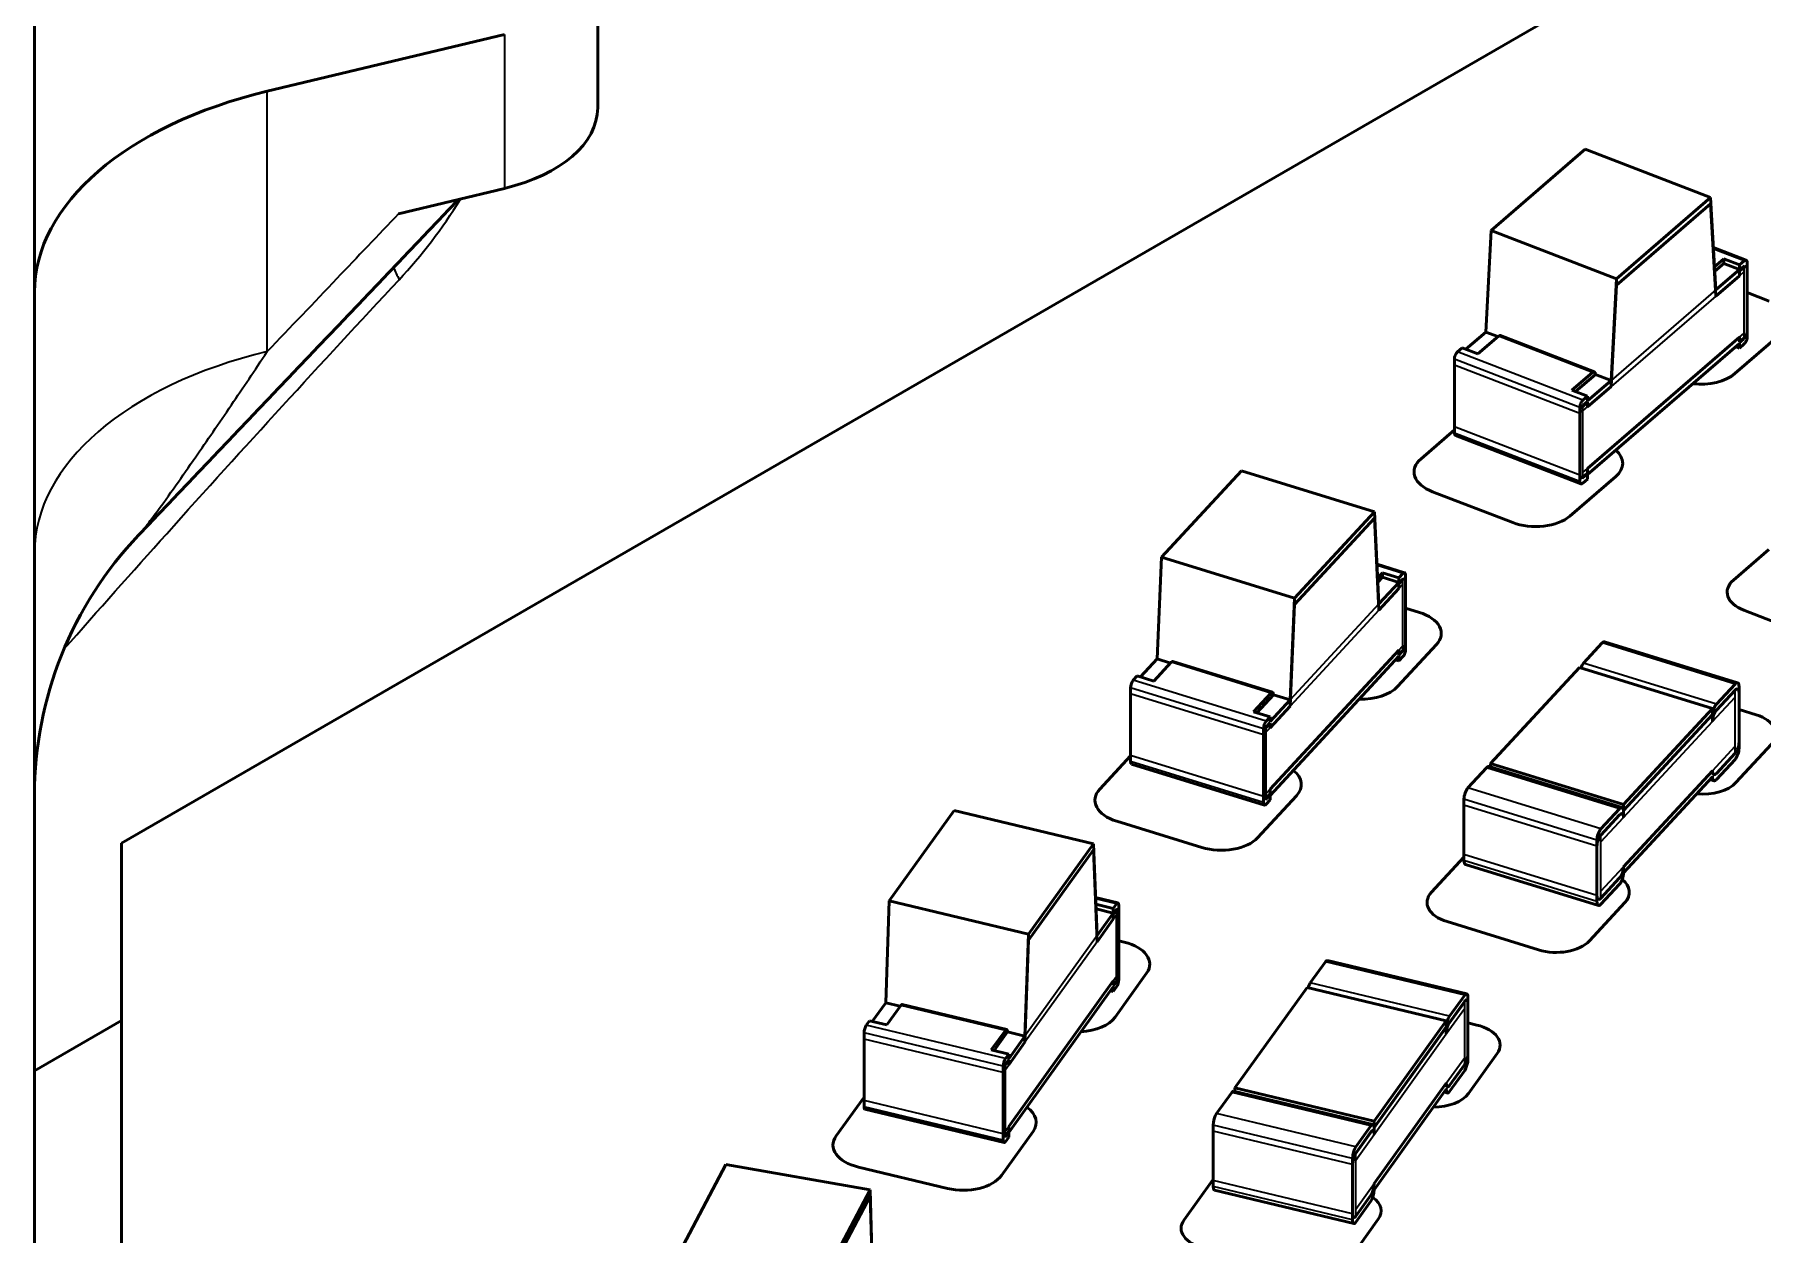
# Model space of a CAD drawing. Header units: inches. Extents: x -24.6 to 49, y -43 to 20.8.
# Drawn here: x 12.262 to 13.345, y 12.669 to 13.421 of the extents above; entities that cross this region are included whole.
import ezdxf

# ---------------------------------------------------------------- set-up
doc = ezdxf.new("R2010")
doc.units = ezdxf.units.IN
doc.header["$MEASUREMENT"] = 0
doc.layers.add('Visible (ANSI)', color=7, linetype='Continuous', lineweight=50)
doc.layers.add('Visible Narrow (ANSI)', color=7, linetype='Continuous', lineweight=35)

msp = doc.modelspace()

# ---------------------------------------------------------------- linework, layer by layer
at = {"layer": 'Visible (ANSI)'}
for p, q in [((12.31686517794052, 12.91391956707739), (14.8736972649597, 14.39010716435398)), ((12.26232207041987, 11.62152039492223), (12.26232207041987, 13.73544067187638)), ((12.61527419544606, 13.47111310635493), (12.61527419544606, 13.37467650230835)), ((12.40814488167221, 13.3851278917821), (12.55694507094512, 13.42071290823264)), ((13.17522981330248, 13.29782375299715), (13.23428649161559, 13.3488526054425)), ((13.23428649161559, 13.3488526054425), (13.31285054947095, 13.31854470400114)), ((12.55694507094512, 13.32427630418606), (12.49049631558159, 13.30838532942407)), ((13.25379387115784, 13.2675158515558), (13.31285054947095, 13.31854470400114)), ((13.25379387115783, 13.26365838739394), (13.31285054947095, 13.31468723983929)), ((13.31285054947095, 13.31854470400114), (13.3161314760439, 13.26062457969876)), ((13.31285054947095, 13.31468723983929), (13.3161314760439, 13.2567671155369)), ((13.17194888672953, 13.23423375620084), (13.17522981330248, 13.29782375299715)), ((13.17522981330248, 13.29782375299715), (13.25379387115784, 13.2675158515558)), ((13.3351237860838, 13.27923908151527), (13.3146291883838, 13.28714534634079)), ((13.32107513839026, 13.28006337861166), (13.31531241169155, 13.27508400390264)), ((13.33089564562218, 13.27627489093149), (13.32107513839026, 13.28006337861166)), ((13.32107513839026, 13.28006337861166), (13.32107513839026, 13.27717028049027)), ((13.33089564562218, 13.27627489093149), (13.33384847953783, 13.27882633355376)), ((13.25051294458488, 13.20392585475949), (13.25379387115784, 13.2675158515558)), ((13.31546864629026, 13.27232590274538), (13.32107513839026, 13.27717028049027)), ((13.3161314760439, 13.26062457969876), (13.33089564562218, 13.2733817928101)), ((13.3161314760439, 13.2567671155369), (13.33089564562217, 13.26952432864824)), ((13.32107513839026, 13.27717028049027), (13.33089564562218, 13.2733817928101)), ((13.33089564562218, 13.27627489093149), (13.33089564562218, 13.2733817928101)), ((13.33089564562217, 13.27241742676964), (13.33384847953783, 13.27496886939191)), ((13.33089564562217, 13.27241742676964), (13.33089564562217, 13.26952432864824)), ((13.3358170354816, 13.23520209140005), (13.3358170354816, 13.27763419718054)), ((13.3358170354816, 13.23134462723819), (13.3358170354816, 13.27377673301869)), ((13.25051294458488, 13.20006839059763), (13.25379387115783, 13.26365838739394)), ((13.3358170354816, 13.25896718809022), (13.34958781134531, 13.25365477757894)), ((13.1542318832356, 13.22181819858863), (13.15718471715125, 13.2243696412109)), ((13.15718471715125, 13.2243696412109), (13.16700522438317, 13.22058115353073)), ((13.15949949405753, 13.22347666250983), (13.17194888672953, 13.23423375620084)), ((13.16700522438317, 13.22058115353073), (13.17980083801768, 13.23163740489389)), ((13.17194888672953, 13.23423375620084), (13.17945461705517, 13.23133824722174)), ((13.23999918795516, 13.20931922677438), (13.18107614456365, 13.2320501528554)), ((13.2357487750066, 13.14873653586765), (13.33089564562218, 13.2309496870296)), ((13.2357487750066, 13.1448790717058), (13.33089564562217, 13.22709222286775)), ((13.3567161993486, 13.23296464170886), (13.32800805377633, 13.20815892910619)), ((13.33089564562217, 13.22419912474635), (13.3285808687159, 13.22509210344741)), ((13.33089564562218, 13.2309496870296), (13.33089564562218, 13.2280565889082)), ((13.33089564562218, 13.2280565889082), (13.33384847953783, 13.23060803153047)), ((13.33089564562217, 13.22709222286775), (13.33089564562217, 13.22419912474635)), ((13.33089564562217, 13.22419912474635), (13.33384847953783, 13.22675056736862)), ((13.15226332729183, 13.17479203293856), (13.15226332729183, 13.21722413871906)), ((13.15226332729182, 13.17093456877671), (13.15226332729182, 13.2133666745572)), ((13.23872388140919, 13.20890647881288), (13.22592826777469, 13.19785022744972)), ((13.22824304468096, 13.19695724874865), (13.24069243735296, 13.20771434243966)), ((13.2357487750066, 13.19116864164815), (13.25051294458488, 13.20392585475949)), ((13.24069243735296, 13.20771434243966), (13.25051294458488, 13.20392585475949)), ((13.22592826777469, 13.19785022744972), (13.2357487750066, 13.19406173976955)), ((13.23279594109095, 13.19151029714728), (13.2357487750066, 13.19406173976955)), ((13.2357487750066, 13.1873111774863), (13.25051294458488, 13.20006839059763)), ((13.2357487750066, 13.19116864164815), (13.2357487750066, 13.19406173976955)), ((13.23082738514718, 13.14448413149721), (13.23082738514718, 13.18691623727771)), ((13.23082738514717, 13.14062666733536), (13.23082738514717, 13.18305877311585)), ((13.23279594109095, 13.18765283298543), (13.2357487750066, 13.19020427560769)), ((13.2357487750066, 13.1873111774863), (13.2357487750066, 13.19020427560769)), ((13.13136416342482, 13.15484906369905), (13.15226332729182, 13.17290730613117)), ((13.23152063454498, 13.13902178300063), (13.15295657668962, 13.16932968444198)), ((13.2357487750066, 13.14584343774626), (13.2357487750066, 13.14873653586765)), ((12.96876011082922, 13.09308411939604), (13.01886921277532, 13.14720928452651)), ((13.01886921277532, 13.14720928452651), (13.10220035586334, 13.12149328141767)), ((13.25336714254136, 13.14366415348852), (13.22465899696908, 13.11885844088584)), ((13.23279594109095, 13.14329199512399), (13.2357487750066, 13.14584343774626)), ((13.23279594109095, 13.13943453096214), (13.2357487750066, 13.1419859735844)), ((13.2357487750066, 13.1419859735844), (13.2357487750066, 13.1448790717058)), ((13.18882254691005, 13.11474291237155), (13.13849255142812, 13.13415892782897)), ((13.05209125391723, 13.06736811628721), (13.10220035586334, 13.12149328141767)), ((13.05209125391723, 13.06351065212536), (13.10220035586334, 13.11763581725582)), ((13.10220035586334, 13.12149328141767), (13.10498419486034, 13.06374517448669)), ((13.10220035586334, 13.11763581725582), (13.10498419486034, 13.05988771032483)), ((13.32720713007181, 13.07873628108207), (13.34933665973808, 13.09785763869892)), ((12.96597627183221, 13.02932210522834), (12.96876011082922, 13.09308411939604)), ((12.96876011082922, 13.09308411939604), (13.05209125391723, 13.06736811628721)), ((13.12106176944685, 13.08336847743093), (13.1037811462357, 13.08870128031533)), ((13.10709507746087, 13.0833840642793), (13.10418880134494, 13.08024486065002)), ((13.11751147034687, 13.0801695638907), (13.10709507746087, 13.0833840642793)), ((13.10709507746087, 13.0833840642793), (13.10709507746087, 13.08049096615791)), ((13.11751147034687, 13.0801695638907), (13.12001692544418, 13.08287582214722)), ((13.1043213651067, 13.07749495079616), (13.10709507746087, 13.08049096615791)), ((13.10498419486034, 13.06374517448669), (13.11751147034687, 13.0772764657693)), ((13.10498419486034, 13.05988771032483), (13.11751147034687, 13.07341900160745)), ((13.10709507746087, 13.08049096615791), (13.11751147034687, 13.0772764657693)), ((13.11751147034687, 13.0801695638907), (13.11751147034687, 13.0772764657693)), ((13.11751147034687, 13.07631209972885), (13.12001692544417, 13.07901835798537)), ((13.11751147034687, 13.07631209972885), (13.11751147034687, 13.07341900160745)), ((13.12168722884238, 13.03935479041635), (13.12168722884238, 13.08178689619684)), ((13.12168722884238, 13.03549732625449), (13.12168722884238, 13.07792943203498)), ((13.04930741492023, 13.00360610211951), (13.05209125391723, 13.06736811628721)), ((13.04930741492022, 12.99974863795765), (13.05209125391723, 13.06351065212536)), ((13.12168722884238, 13.06112602989459), (13.13037632968373, 13.05844457304162)), ((13.38773725222776, 13.03898289485218), (13.33372442748638, 13.05981956614211)), ((13.3297400166987, 13.01432094020007), (13.24640887361068, 13.04003694330891)), ((12.9555322405232, 13.01804102260514), (12.96597627183221, 13.02932210522834)), ((12.96597627183221, 13.02932210522834), (12.9743094205407, 13.02675049430171)), ((13.0367801394337, 12.94764270505639), (13.11751147034687, 13.03484435998881)), ((13.0367801394337, 12.94378524089454), (13.11751147034687, 13.03098689582695)), ((13.11751147034687, 13.02809379770555), (13.11542822616935, 13.02873668716753)), ((13.14098293140153, 13.03825740227994), (13.11662432769904, 13.01194660359791)), ((13.11751147034687, 13.03484435998881), (13.11751147034687, 13.03195126186741)), ((13.11751147034687, 13.03195126186741), (13.12001692544418, 13.03465752012393)), ((13.11751147034687, 13.03098689582695), (13.11751147034687, 13.02809379770555)), ((13.11751147034687, 13.02809379770555), (13.12001692544417, 13.03080005596208)), ((13.23314948381925, 13.02666875518625), (13.24484160760667, 13.03929796038335)), ((12.95094354124838, 13.0159776538106), (12.95344899634568, 13.01868391206712)), ((12.95344899634568, 13.01868391206712), (12.96386538923169, 13.01546941167852)), ((12.96386538923169, 13.01546941167852), (12.97472236132001, 13.02719653079012)), ((13.03826556263869, 13.00840218374219), (12.97576720532268, 13.02768918607381)), ((13.17496724878182, 12.96382342456254), (13.23064402872194, 13.02396249692972)), ((13.31397517180996, 12.99824649382089), (13.23064402872194, 13.02396249692972)), ((12.94927323785017, 12.96884827773768), (12.94927323785017, 13.01128038351818)), ((12.94927323785017, 12.96499081357583), (12.94927323785017, 13.00742291935633)), ((13.03722071863602, 13.00790952845849), (13.0263637465477, 12.99618240934689)), ((13.31648062690726, 13.00095275207742), (13.32817275069469, 13.01358195727452)), ((13.31648062690726, 12.99709528791556), (13.32817275069469, 13.00972449311267)), ((13.33067820579199, 12.97723139089218), (13.33067820579199, 13.01194856834895)), ((13.33067820579199, 12.97337392673032), (13.33067820579199, 13.00809110418709)), ((13.0263637465477, 12.99618240934689), (13.0367801394337, 12.99296790895829)), ((13.02844699072521, 12.99553951988492), (13.03889102203422, 13.00682060250811)), ((13.0367801394337, 12.99007481083689), (13.04930741492023, 13.00360610211951)), ((13.0367801394337, 12.98621734667503), (13.04930741492022, 12.99974863795765)), ((13.03889102203422, 13.00682060250811), (13.04930741492023, 13.00360610211951)), ((13.25829839186984, 12.93810742145371), (13.31397517180996, 12.99824649382089)), ((13.31397517180996, 12.9939068466388), (13.31397517180996, 12.99824649382089)), ((13.33067820579199, 12.99755601910488), (13.34132034113075, 12.99427184746316)), ((13.03260438093819, 12.94313227462885), (13.03260438093819, 12.98556438040935)), ((13.0342746843364, 12.99026165070176), (13.0367801394337, 12.99296790895829)), ((13.03427468433639, 12.98640418653991), (13.0367801394337, 12.98911044479643)), ((13.0367801394337, 12.99007481083689), (13.0367801394337, 12.99296790895829)), ((13.0367801394337, 12.98621734667503), (13.0367801394337, 12.98911044479643)), ((13.25829839186984, 12.93424995729185), (13.31397517180996, 12.99438902965904)), ((13.31397517180996, 12.99004938247694), (13.31397517180996, 12.99438902965904)), ((13.03260438093819, 12.939274810467), (13.03260438093819, 12.98170691624749)), ((13.35101778169658, 12.97581503868789), (13.32874709171807, 12.95175940999149)), ((12.92997753529102, 12.94776524694339), (12.94927323785017, 12.96860738353144)), ((13.25829839186984, 12.93810742145371), (13.17496724878182, 12.96382342456254)), ((13.17496724878182, 12.96156662393831), (13.17496724878182, 12.96382342456254)), ((13.31648062690726, 12.95755628025645), (13.32817275069469, 12.97018548545356)), ((13.31648062690726, 12.9536988160946), (13.32817275069469, 12.96632802129171)), ((13.03322984033372, 12.93769322923292), (12.9498986972457, 12.96340923234175)), ((13.16076966989709, 12.94848796110891), (13.17246179368452, 12.96111716630602)), ((13.25736020277654, 12.93614014612274), (13.17402905968853, 12.96185614923157)), ((13.25829839186984, 12.89905059681485), (13.31397517180996, 12.95918966918203)), ((13.25829839186984, 12.89519313265299), (13.31397517180996, 12.95533220502017)), ((13.31491336090325, 12.95295983316905), (13.3124753685602, 12.95371219796749)), ((13.05329189125932, 12.94353833415143), (13.02893328755683, 12.9172275354694)), ((13.0342746843364, 12.94204334867847), (13.0367801394337, 12.944749606935)), ((13.0367801394337, 12.944749606935), (13.0367801394337, 12.94764270505639)), ((13.0367801394337, 12.94089214277314), (13.0367801394337, 12.94378524089454)), ((12.79804331679112, 12.8776461490274), (12.83872226432599, 12.93434637191497)), ((12.83872226432599, 12.93434637191497), (12.92601796818533, 12.91346992630643)), ((13.03427468433639, 12.93818588451662), (13.0367801394337, 12.94089214277314)), ((13.15826421479979, 12.90672487821352), (13.15826421479979, 12.94144205567029)), ((13.15826421479979, 12.90286741405166), (13.15826421479979, 12.93758459150843)), ((13.24410081298511, 12.92277195800008), (13.25579293677254, 12.93540116319719)), ((13.24410081298511, 12.91891449383822), (13.25579293677253, 12.93154369903533)), ((13.25829839186984, 12.93424995729185), (13.25828130851735, 12.93425522921696)), ((13.25829839186984, 12.93376777427162), (13.25829839186984, 12.93810742145371)), ((13.25829839186984, 12.92991031010976), (13.25829839186984, 12.93424995729185)), ((12.99396816565308, 12.91110376289414), (12.94058413700882, 12.92757807618172)), ((12.31686517794052, 11.60563448398675), (12.31686517794052, 12.91391956707739)), ((12.88533902065046, 12.85676970341886), (12.92601796818533, 12.91346992630643)), ((12.88533902065045, 12.852912239257), (12.92601796818532, 12.90961246214457)), ((12.92601796818533, 12.91346992630643), (12.92827790971504, 12.85586487813973)), ((12.92601796818532, 12.90961246214457), (12.92827790971504, 12.85200741397787)), ((13.24159535788781, 12.88100887510469), (13.24159535788781, 12.91572605256146)), ((13.2415953578878, 12.87715141094283), (13.2415953578878, 12.9118685883996)), ((13.1379246388952, 12.88306771336571), (13.15826421479979, 12.90503745414495)), ((13.2425335469811, 12.87477903909171), (13.15920240389308, 12.90049504220054)), ((13.24410081298511, 12.87937548617912), (13.25579293677254, 12.89200469137623)), ((13.24410081298511, 12.87551802201726), (13.25579293677253, 12.88814722721437)), ((12.79578337526141, 12.81374107609541), (12.79804331679112, 12.8776461490274)), ((12.79804331679112, 12.8776461490274), (12.88533902065046, 12.85676970341886)), ((12.94130572404457, 12.8763210783086), (12.9273443923759, 12.87965987928412)), ((12.92753568361634, 12.87554258768409), (12.92750746369808, 12.8755032534399)), ((12.93844764659876, 12.87293303198302), (12.92753568361634, 12.87554258768409)), ((12.92753568361634, 12.87554258768409), (12.92753568361634, 12.87478393847999)), ((12.92762021466485, 12.87262927427421), (12.93844764659876, 12.87003993386162)), ((12.92827790971504, 12.85586487813973), (12.93844764659876, 12.87003993386162)), ((12.92827790971503, 12.85200741397787), (12.93844764659875, 12.86618246969977)), ((12.93844764659876, 12.87293303198302), (12.9404815939755, 12.8757680431274)), ((12.93844764659876, 12.87293303198302), (12.93844764659876, 12.87003993386162)), ((12.93844764659875, 12.86907556782116), (12.94048159397549, 12.87191057896554)), ((12.93844764659875, 12.86907556782116), (12.93844764659875, 12.86618246969977)), ((12.94183755889333, 12.83233284665509), (12.94183755889333, 12.87476495243558)), ((12.94183755889333, 12.82847538249323), (12.94183755889333, 12.87090748827373)), ((13.25915108113952, 12.87658553415152), (13.236880391161, 12.85252990545512)), ((12.88307907912074, 12.79286463048687), (12.88533902065046, 12.85676970341886)), ((13.20491217710011, 12.84693113375228), (13.14762207946103, 12.86461090459045)), ((12.88307907912074, 12.78900716632501), (12.88533902065045, 12.852912239257)), ((12.94183755889333, 12.85261161890465), (12.94536111657618, 12.85176897243089)), ((13.06191862366287, 12.82617654235223), (13.07141037808768, 12.83940659435933)), ((13.15994227705062, 12.8193597015226), (13.07264657319129, 12.84023614713114)), ((12.87290934223702, 12.73625746898448), (12.93844764659876, 12.82760782808112)), ((12.87290934223702, 12.73240000482263), (12.93844764659875, 12.82375036391927)), ((12.93844764659876, 12.82760782808112), (12.93844764659876, 12.82471472995973)), ((12.93844764659876, 12.82471472995973), (12.9404815939755, 12.82754974110411)), ((12.93844764659875, 12.82375036391927), (12.93844764659875, 12.82085726579787)), ((12.93844764659875, 12.82085726579787), (12.9404815939755, 12.82369227694225)), ((12.9593437912691, 12.83227923118968), (12.93956932742242, 12.80471663716882)), ((13.01468584569183, 12.760341283555), (13.05988467628613, 12.82334153120785)), ((13.14718038014547, 12.80246508559932), (13.05988467628613, 12.82334153120785)), ((12.78738529192099, 12.80203543408436), (12.79578337526141, 12.81374107609541)), ((12.79578337526141, 12.81374107609541), (12.80492368470051, 12.8115552048049)), ((12.7965256013601, 12.79984956279385), (12.80533937332599, 12.81213461108615)), ((12.87163528128957, 12.79703031206095), (12.80616350339507, 12.81268764626736)), ((12.93844764659875, 12.82085726579787), (12.93667599305545, 12.82128095020843)), ((13.14921432752221, 12.80530009674369), (13.15870608194701, 12.81853014875079)), ((13.1492143275222, 12.80144263258184), (13.15870608194701, 12.81467268458894)), ((13.16074002932375, 12.7823083352563), (13.16074002932375, 12.81702551271307)), ((13.16074002932375, 12.77845087109445), (13.16074002932375, 12.81316804855122)), ((12.31686517794052, 12.80256510922005), (12.26232207041986, 12.77107463141056)), ((12.78357969100094, 12.79962410735054), (12.78561363837769, 12.80245911849492)), ((12.78561363837769, 12.80245911849492), (12.7965256013601, 12.79984956279385)), ((13.10198154955116, 12.73946483794646), (13.14718038014547, 12.80246508559932)), ((13.14718038014547, 12.79812543841722), (13.14718038014547, 12.80246508559931)), ((13.16074002932375, 12.8011406228295), (13.166309575423, 12.79980868907908)), ((12.78222372608311, 12.75240889601906), (12.78222372608311, 12.79484100179955)), ((12.78222372608311, 12.7485514318572), (12.78222372608311, 12.7909835376377)), ((12.87081115122049, 12.79647727687975), (12.86199737925461, 12.78419222858744)), ((12.86376903279791, 12.78376854417688), (12.87216711613832, 12.79547418618794)), ((12.87216711613832, 12.79547418618794), (12.88307907912074, 12.79286463048687)), ((12.87290934223702, 12.77868957476498), (12.88307907912074, 12.79286463048687)), ((13.10198154955116, 12.7356073737846), (13.14718038014546, 12.79860762143746)), ((13.14718038014546, 12.79426797425536), (13.14718038014546, 12.79860762143746)), ((12.86199737925461, 12.78419222858744), (12.87290934223702, 12.78158267288638)), ((12.87087539486028, 12.778747661742), (12.87290934223702, 12.78158267288638)), ((12.87290934223702, 12.77483211060312), (12.88307907912074, 12.78900716632501)), ((12.87290934223702, 12.77868957476498), (12.87290934223702, 12.78158267288638)), ((13.17909378763836, 12.78198951912977), (13.16101420863626, 12.75678942903484)), ((12.86951942994245, 12.73153245041052), (12.86951942994245, 12.77396455619101)), ((12.86951942994244, 12.72767498624866), (12.86951942994244, 12.77010709202916)), ((12.87087539486027, 12.77489019758014), (12.87290934223702, 12.77772520872452)), ((12.87290934223702, 12.77483211060312), (12.87290934223702, 12.77772520872452)), ((13.14921432752221, 12.76190362492273), (13.15870608194701, 12.77513367692983)), ((13.1492143275222, 12.75804616076088), (13.15870608194701, 12.77127621276798)), ((13.10118379727803, 12.73745937957389), (13.0138880934187, 12.75833582518243)), ((13.10198154955116, 12.73946483794646), (13.01468584569183, 12.760341283555)), ((13.01468584569183, 12.75814504566863), (13.01468584569183, 12.760341283555)), ((13.10198154955117, 12.70040801330759), (13.14718038014547, 12.76340826096045)), ((13.10198154955116, 12.69655054914574), (13.14718038014546, 12.75955079679859)), ((12.76471749370734, 12.73028209255377), (12.7822237260831, 12.75468311700375)), ((12.8700512647912, 12.72611886037565), (12.78275556093186, 12.74699530598419)), ((13.00316014389029, 12.74427622040352), (13.01265189831509, 12.75750627241062)), ((13.1479781324186, 12.75721660798907), (13.14586781537435, 12.7577212825268)), ((12.87290934223702, 12.73336437086309), (12.87290934223702, 12.73625746898448)), ((13.00112619651354, 12.70238438462028), (13.00112619651354, 12.73710156207705)), ((13.09045584774962, 12.72339977479498), (13.09994760217442, 12.73662982680208)), ((13.10198154955116, 12.73512519076436), (13.10198154955116, 12.73946483794646)), ((12.88815562120119, 12.73305387342728), (12.86838115735451, 12.70549127940642)), ((12.87087539486028, 12.73052935971871), (12.87290934223702, 12.73336437086309)), ((12.87087539486027, 12.72667189555685), (12.87290934223702, 12.72950690670123)), ((12.87290934223702, 12.72950690670123), (12.87290934223702, 12.73240000482263)), ((13.00112619651354, 12.69852692045842), (13.00112619651354, 12.73324409791519)), ((13.09045584774961, 12.71954231063312), (13.09994760217442, 12.73277236264022)), ((13.10198154955116, 12.7356073737846), (13.10196774619744, 12.73561067480574)), ((13.10198154955116, 12.73126772660251), (13.10198154955116, 12.7356073737846)), ((13.08842190037288, 12.68150793901174), (13.08842190037288, 12.7162251164685)), ((12.66472369438972, 12.65358474550121), (12.69558072701124, 12.71231397200398)), ((12.69558072701124, 12.71231397200398), (12.78600028629303, 12.69647813547916)), ((12.83462393529837, 12.69741837840847), (12.77870016840026, 12.71079235131256)), ((13.08842190037287, 12.67765047484988), (13.08842190037287, 12.71236765230665)), ((12.75514325367151, 12.63774890897639), (12.78600028629303, 12.69647813547916)), ((12.78600028629303, 12.69647813547916), (12.78771456588311, 12.63898580973552)), ((12.98277243819893, 12.67762968369472), (13.00085201720103, 12.70282977378964)), ((13.089219652646, 12.67531628604035), (13.00192394878667, 12.6961927316489)), ((13.09045584774962, 12.68000330297402), (13.09994760217442, 12.69323335498112)), ((12.7551432536715, 12.63389144481454), (12.78600028629302, 12.6926206713173)), ((12.78600028629302, 12.6926206713173), (12.78771456588311, 12.63512834557366)), ((13.09045584774962, 12.67614583881216), (13.09994760217442, 12.68937589081926)), ((13.10451568084821, 12.67803905707889), (13.0864361018461, 12.65283896698397))]:
    msp.add_line(p, q, dxfattribs=at)
msp.add_arc((12.49854254286081, 12.9439539656443), 0.2362204724409449, 136.3900202830249, 180, dxfattribs=at)
for centre, major_axis, ratio, start_param, end_param in [((12.49854254286081, 13.25912739647639), (-0.2362204724409449, 1.163767245300976e-15), 0.5773502691896283, 5.105088062083426, 6.283185307179595), ((12.52078600646968, 13.37467650230835), (0.09448818897637794, -4.698778549102532e-16), 0.5773502691896283, 5.105088062083411, 6.283185307179595), ((-3197.188293435951, 2335.7253085494), (-4178.545300615065, -3002.105640743787), 0.7531916405037835, 1.816465988612475, 1.816523220008746), ((13.33384847953783, 13.27593323543236), (0.001275306545970512, 0.003305846082904491), 0.4536211957257371, 5.417132683811878, 6.987929010606198), ((13.33384847953783, 13.27207577127051), (0.00127530654597052, 0.003305846082904495), 0.4536211957257372, 5.41713268381188, 6.9879290106062), ((13.33384847953783, 13.23350112965187), (-0.001275306545970667, -0.003305846082904432), 0.4536211957257372, 0.704743703428333, 2.275540030223276), ((13.17980083801768, 13.22874430677249), (0.001275306545970653, 0.003305846082904437), 0.453621195725777, 0, 0.7047437034266304), ((13.33384847953783, 13.22964366549001), (-0.001275306545970675, -0.003305846082904434), 0.4536211957257372, 0.7047437034283348, 2.275540030223278), ((13.15423188323559, 13.21892510046724), (0.001275306545970667, 0.003305846082904432), 0.4536211957257372, 0.704743703428333, 2.275540030223276), ((13.23872388140919, 13.20601338069148), (0.001275306545970653, 0.003305846082904437), 0.453621195725777, 5.417132683811136, 6.987929010606217), ((13.30652572703212, 13.21644611023158), (-0.025836456323504, 1.658231732154208e-15), 0.5773502691896286, 1.379948134728652, 2.552550887828501), ((13.23279594109095, 13.18861719902588), (0.001275306545970667, 0.003305846082904432), 0.4536211957257372, 0.704743703428333, 2.275540030223276), ((13.23279594109095, 13.18475973486403), (0.001275306545970675, 0.003305846082904434), 0.4536211957257372, 0.7047437034283348, 2.275540030223278), ((13.15423188323559, 13.17263553052488), (-0.00127530654597052, -0.003305846082904495), 0.4536211957257372, 5.41713268381188, 6.283185307179563), ((13.23188512010456, 13.1519514738079), (0.0258363372444095, -1.120057677402348e-16), 0.5773502691896285, 5.694129238956571, 6.866740548457729), ((13.15284618586162, 13.14656174337967), (-0.0258363372444095, 1.106398437434026e-16), 0.5773502691896285, 5.694129238956571, 7.264945369076198), ((13.23279594109095, 13.14618509324539), (-0.001275306545970512, -0.003305846082904491), 0.4536211957257371, 5.417132683811878, 6.987929010606198), ((13.23279594109095, 13.14232762908353), (-0.00127530654597052, -0.003305846082904495), 0.4536211957257372, 5.41713268381188, 6.9879290106062), ((13.20317667022487, 13.12714562201123), (-0.025836456323504, 1.658231732154208e-15), 0.5773502691896286, 0.9817403840027437, 2.552550887828501), ((13.12001692544418, 13.07998272402583), (0.001044844002671152, 0.003385753405097946), 0.3848938238792223, 5.388214311830033, 6.95901063862595), ((13.12001692544417, 13.07612525986397), (0.001044844002671159, 0.003385753405097948), 0.3848938238792227, 5.388214311830033, 6.959010638625952), ((13.34684842134475, 13.07115933826531), (-0.02362224608740163, 1.03810223759242e-16), 0.5773502691896286, 5.694145178930949, 7.264923994875628), ((13.11819713068052, 13.04528914349487), (0.02583658003759848, -1.161035397307312e-16), 0.5773502691896286, 5.792309105810521, 7.363111315502243), ((13.24484160760667, 13.03495831320126), (0.001567266004006772, 0.005078630107646904), 0.384893823879186, 0, 0.6758253314463225), ((13.12001692544418, 13.03755061824533), (-0.001044844002671287, -0.003385753405097904), 0.3848938238792224, 0.675825331446795, 2.246621658241489), ((13.12001692544417, 13.03369315408347), (-0.001044844002671293, -0.003385753405097906), 0.3848938238792226, 0.6758253314467968, 2.246621658241491), ((12.97472236132001, 13.02430343266872), (0.001044844002671036, 0.003385753405097981), 0.3848938238791861, 0, 0.67582533144635), ((13.23314948381925, 13.02232910800415), (0.00156726600400655, 0.005078630107646973), 0.3848938238791912, 0.6758253314463429, 1.415523659412326), ((12.95094354124838, 13.0130845556892), (0.001044844002671311, 0.003385753405097896), 0.3848938238792302, 0.6758253314467968, 2.246621658241507), ((13.03722071863602, 13.00501643033709), (0.001044844002671036, 0.003385753405097981), 0.3848938238791861, 5.388214311830909, 6.959010638625936), ((13.09383847031999, 13.01897819067113), (-0.02583650415212604, 1.656865808157375e-15), 0.5773502691896286, 1.522834796351734, 2.650726599286703), ((13.32817275069469, 13.00924231009243), (0.001567266004006578, 0.005078630107646966), 0.3848938238791907, 5.388214311830625, 6.959010638625939), ((13.32817275069469, 13.00538484593057), (0.001567266004006587, 0.005078630107646968), 0.3848938238791912, 5.388214311830628, 6.959010638625942), ((13.31648062690726, 12.99661310489532), (0.00156726600400678, 0.005078630107646902), 0.3848938238791908, 0.6758253314467835, 2.246621658241114), ((13.31648062690726, 12.99275564073346), (0.001567266004006789, 0.005078630107646904), 0.3848938238791912, 0.6758253314467852, 2.246621658241118), ((13.0342746843364, 12.98736855258037), (0.001044844002671311, 0.003385753405097896), 0.3848938238792302, 0.6758253314467968, 2.246621658241507), ((13.03427468433639, 12.98351108841851), (0.001044844002671317, 0.003385753405097899), 0.3848938238792304, 0.6758253314467995, 2.246621658241509), ((13.33018486445978, 12.98224401005253), (0.02362213917106304, -1.092739197465705e-16), 0.5773502691896286, 5.792315980502401, 7.36310406901903), ((13.32817275069469, 12.97452513263566), (-0.00156726600400678, -0.005078630107646902), 0.3848938238791908, 0.6758253314467835, 2.246621658241114), ((12.95094354124837, 12.96679498574685), (-0.001044844002671183, -0.00338575340509794), 0.3848938238792304, 5.388214311830053, 6.28318530717971), ((13.32817275069469, 12.9706676684738), (-0.001567266004006789, -0.005078630107646904), 0.3848938238791912, 0.6758253314467852, 2.246621658241118), ((13.03050609053865, 12.95057007536655), (0.02583658003759847, -1.120057677402348e-16), 0.5773502691896286, 5.792309105793079, 6.920192462849529), ((13.17246179368452, 12.95677751912392), (0.001567266004006679, 0.005078630107646933), 0.384893823879186, 0, 0.6758253314461964), ((13.31648062690726, 12.96189592743855), (-0.001567266004006578, -0.005078630107646966), 0.3848938238791907, 5.388214311830625, 6.959010638625939), ((13.31648062690726, 12.95803846327669), (-0.001567266004006587, -0.005078630107646968), 0.3848938238791912, 5.388214311830628, 6.959010638625942), ((12.95276333601253, 12.94073350572875), (-0.02583658003759848, 1.120057677402348e-16), 0.5773502691896286, 5.792309105836846, 7.363111315494268), ((13.0342746843364, 12.94493644679987), (-0.001044844002671177, -0.003385753405097937), 0.3848938238792302, 5.388214311830051, 6.959010638625952), ((13.16076966989709, 12.94414831392682), (0.001567266004006754, 0.005078630107646909), 0.3848938238791857, 0.6758253314467799, 2.246621658241102), ((13.30791420317104, 12.95818864866007), (-0.02362233211996068, 1.516858598482082e-15), 0.5773502691896286, 1.410946608381296, 2.650705469210489), ((13.03427468433639, 12.94107898263801), (-0.001044844002671183, -0.00338575340509794), 0.3848938238792304, 5.388214311830053, 6.959010638625955), ((13.25579293677254, 12.93106151601509), (0.001567266004006578, 0.005078630107646966), 0.3848938238791907, 5.388214311830625, 6.959010638625939), ((13.25579293677253, 12.92720405185323), (0.001567266004006587, 0.005078630107646968), 0.3848938238791912, 5.388214311830628, 6.959010638625942), ((13.24410081298511, 12.91843231081798), (0.001567266004006754, 0.005078630107646909), 0.3848938238791857, 0.6758253314467799, 2.246621658241102), ((13.00614743017778, 12.92425912254262), (-0.02583650415212605, 1.65959765615104e-15), 0.5773502691896284, 1.07992156285786, 2.650726599286703), ((13.24410081298511, 12.91457484665613), (0.001567266004006765, 0.005078630107646914), 0.384893823879186, 0.6758253314467844, 2.246621658241105), ((13.16076966989709, 12.90557367230819), (-0.001567266004006563, -0.005078630107646975), 0.3848938238791861, 5.388214311830615, 6.2831853071794), ((13.25579293677254, 12.89634433855832), (-0.00156726600400678, -0.005078630107646902), 0.3848938238791908, 0.6758253314467835, 2.246621658241114), ((13.25579293677253, 12.89248687439646), (-0.001567266004006789, -0.005078630107646904), 0.3848938238791912, 0.6758253314467852, 2.246621658241118), ((13.23831816390297, 12.8830145055163), (0.02362213917106304, -1.03810223759242e-16), 0.5773502691896286, 5.792315980487947, 6.910145073006), ((13.15875755613258, 12.87663874200141), (-0.02362213917106304, 1.03810223759242e-16), 0.5773502691896286, 5.792315980535874, 7.363104069008772), ((13.24410081298511, 12.88371513336121), (-0.001567266004006552, -0.005078630107646973), 0.3848938238791857, 5.388214311830613, 6.959010638625937), ((13.24410081298511, 12.87985766919936), (-0.001567266004006563, -0.005078630107646975), 0.3848938238791861, 5.388214311830615, 6.959010638625939), ((12.9404815939755, 12.872874945006), (0.0008241300690747322, 0.003446133302601205), 0.312459714103716, 5.365652561245128, 6.936448888040363), ((12.9404815939755, 12.86901748084414), (0.0008241300690747371, 0.003446133302601207), 0.3124597141037162, 5.365652561245129, 6.936448888040365), ((12.93547384289456, 12.83798765131131), (0.02583665257452762, -1.154205777323152e-16), 0.5773502691896286, 5.890485605724353, 7.461281932519187), ((13.21604750261414, 12.8589591441238), (-0.02362233211996068, 1.518224522478914e-15), 0.5773502691896286, 1.079930383421509, 2.650705469200771), ((13.07141037808768, 12.83506694717724), (0.001236195103612234, 0.005169199953901773), 0.3124597141037594, 0, 0.6532635808570948), ((12.9404815939755, 12.8304428392255), (-0.0008241300690748431, -0.003446133302601177), 0.312459714103716, 0.653263580861446, 2.224059907654764), ((12.9404815939755, 12.82658537506365), (-0.0008241300690748488, -0.003446133302601181), 0.3124597141037163, 0.6532635808614513, 2.224059907654768), ((13.06191862366287, 12.82183689517014), (0.001236195103612328, 0.005169199953901749), 0.3124597141037227, 0.6532635808587983, 1.383377825648152), ((12.80533937332599, 12.80924151296476), (0.0008241300690748589, 0.003446133302601173), 0.3124597141037593, 0, 0.6532635808587246), ((13.15870608194701, 12.8141905015687), (0.001236195103612281, 0.005169199953901762), 0.3124597141037576, 5.365652561243053, 6.936448888039687), ((13.15870608194701, 12.81033303740684), (0.001236195103612288, 0.005169199953901766), 0.3124597141037576, 5.365652561243055, 6.936448888039689), ((12.91569937904788, 12.81042505729045), (-0.02583665257452762, 1.657548770155791e-15), 0.5773502691896286, 1.669189231131803, 2.748892952134657), ((13.14921432752221, 12.8009604495616), (0.001236195103612448, 0.005169199953901723), 0.3124597141037576, 0.6532635808607719, 2.224059907655199), ((13.1492143275222, 12.79710298539974), (0.001236195103612454, 0.005169199953901727), 0.3124597141037577, 0.6532635808607727, 2.224059907655201), ((12.78357969100094, 12.79673100922914), (0.0008241300690748431, 0.003446133302601177), 0.312459714103716, 0.653263580861446, 2.224059907654764), ((12.87081115122049, 12.79358417875835), (0.0008241300690748589, 0.003446133302601173), 0.3124597141037593, 5.36565256124331, 6.936448888038311), ((13.15726948347779, 12.78720853760746), (0.02362233506043311, -1.024442997624098e-16), 0.5773502691896286, 5.890498647094559, 7.461272669467822), ((13.15870608194701, 12.77947332411193), (-0.001236195103612448, -0.005169199953901723), 0.3124597141037576, 0.6532635808607719, 2.224059907655199), ((12.87087539486028, 12.7758545636206), (0.0008241300690748431, 0.003446133302601177), 0.312459714103716, 0.653263580861446, 2.224059907654764), ((12.87087539486027, 12.77199709945874), (0.0008241300690748488, 0.003446133302601181), 0.3124597141037163, 0.6532635808614513, 2.224059907654768), ((13.15870608194701, 12.77561585995007), (-0.001236195103612454, -0.005169199953901727), 0.3124597141037577, 0.6532635808607727, 2.224059907655201), ((13.01265189831509, 12.75316662522852), (0.001236195103612228, 0.005169199953901775), 0.3124597141037593, 0, 0.6532635808570717), ((13.14921432752221, 12.76624327210483), (-0.001236195103612281, -0.005169199953901762), 0.3124597141037576, 5.365652561243053, 6.936448888039687), ((13.1492143275222, 12.76238580794297), (-0.001236195103612288, -0.005169199953901766), 0.3124597141037576, 5.365652561243055, 6.936448888039689), ((12.78357969100094, 12.75044143928679), (-0.0008241300690747371, -0.003446133302601207), 0.3124597141037162, 5.365652561245129, 6.283185307179942), ((12.86428567282666, 12.73876229354891), (0.02583665257452762, -1.133716917370669e-16), 0.5773502691896286, 5.890485605724137, 6.970188566758862), ((13.13919018962265, 12.76200861214154), (-0.02362218073783469, 1.51207786449317e-15), 0.5773502691896286, 1.569479927583977, 2.748890221910463), ((13.00316014389029, 12.73993657322142), (0.001236195103612448, 0.005169199953901723), 0.3124597141037576, 0.6532635808607719, 2.224059907655199), ((13.09994760217442, 12.73229017961999), (0.001236195103612281, 0.005169199953901762), 0.3124597141037576, 5.365652561243053, 6.936448888039687), ((12.78858744208187, 12.72457367243214), (-0.02583665257452761, 1.154205777323151e-16), 0.5773502691896286, 5.890485605724353, 7.461281932519187), ((12.87087539486028, 12.7334224578401), (-0.0008241300690747322, -0.003446133302601205), 0.312459714103716, 5.365652561245128, 6.936448888040363), ((12.87087539486027, 12.72956499367825), (-0.0008241300690747371, -0.003446133302601207), 0.3124597141037162, 5.365652561245129, 6.936448888040365), ((13.09994760217442, 12.72843271545813), (0.001236195103612288, 0.005169199953901766), 0.3124597141037576, 5.365652561243055, 6.936448888039689), ((13.09045584774962, 12.71906012761288), (0.001236195103612448, 0.005169199953901723), 0.3124597141037576, 0.6532635808607719, 2.224059907655199), ((13.09045584774962, 12.71520266345103), (0.001236195103612454, 0.005169199953901727), 0.3124597141037577, 0.6532635808607727, 2.224059907655201), ((12.84451120897998, 12.71119969952805), (-0.02583665257452762, 1.657548770155791e-15), 0.5773502691896286, 1.178096625339675, 2.748892952134657), ((13.02267603621464, 12.69761059068295), (0.0236221807378347, -1.512077864493169e-15), 0.5773502691896287, 2.719592160688661, 2.748890221910461), ((13.00316014389028, 12.7013619316028), (-0.001236195103612288, -0.005169199953901766), 0.3124597141037576, 5.365652561243055, 6.283185307179236), ((13.09994760217442, 12.69757300216322), (-0.001236195103612448, -0.005169199953901723), 0.3124597141037576, 0.6532635808607719, 2.224059907655199), ((13.09994760217442, 12.69371553800136), (-0.001236195103612454, -0.005169199953901727), 0.3124597141037577, 0.6532635808607727, 2.224059907655201), ((13.08269137668765, 12.68325807555659), (0.0236223350604331, -1.03810223759242e-16), 0.577350269189629, 5.89049864709437, 6.959344892769523), ((13.00459674236033, 12.67241066521751), (-0.02362233506043312, 1.044931857576581e-16), 0.5773502691896286, 5.890498647140539, 7.461272669448585), ((13.09045584774962, 12.68434295015611), (-0.001236195103612281, -0.005169199953901762), 0.3124597141037576, 5.365652561243053, 6.936448888039687), ((13.09045584774962, 12.68048548599426), (-0.001236195103612288, -0.005169199953901766), 0.3124597141037576, 5.365652561243055, 6.936448888039689)]:
    msp.add_ellipse(centre, major_axis=major_axis, ratio=ratio, start_param=start_param, end_param=end_param, dxfattribs=at)
at = {"layer": 'Visible Narrow (ANSI)'}
for p, q in [((12.55694507094512, 13.42071290823264), (12.55694507094512, 13.32427630418606)), ((12.40814488167221, 13.22193246422256), (12.40814488167221, 13.3851278917821)), ((13.33384847953783, 13.27882633355376), (13.31468158221447, 13.28622040726725)), ((13.33089564562218, 13.2733817928101), (13.33384847953783, 13.27593323543236)), ((13.33089564562217, 13.26952432864824), (13.33384847953783, 13.27207577127051)), ((13.33384847953783, 13.23350112965187), (13.33384847953783, 13.27593323543236)), ((13.33384847953783, 13.22964366549001), (13.33384847953783, 13.27207577127051)), ((13.3161314760439, 13.26062457969876), (13.25051294458488, 13.20392585475949)), ((13.3161314760439, 13.2567671155369), (13.25051294458488, 13.20006839059763)), ((13.23872388140919, 13.20890647881288), (13.17980083801768, 13.23163740489389)), ((13.33089564562218, 13.2309496870296), (13.33384847953783, 13.23350112965187)), ((13.33089564562217, 13.22709222286775), (13.33384847953783, 13.22964366549001)), ((13.23082738514718, 13.18691623727771), (13.15226332729183, 13.21722413871906)), ((13.23082738514717, 13.18305877311585), (13.15226332729182, 13.2133666745572)), ((13.23279594109095, 13.19151029714728), (13.1542318832356, 13.22181819858863)), ((13.23279594109095, 13.18861719902588), (13.2357487750066, 13.19116864164815)), ((13.23279594109095, 13.14618509324539), (13.23279594109095, 13.18861719902588)), ((13.23279594109095, 13.18475973486403), (13.2357487750066, 13.1873111774863)), ((13.23279594109095, 13.14232762908353), (13.23279594109095, 13.18475973486403)), ((13.23082738514718, 13.14448413149721), (13.15226332729183, 13.17479203293856)), ((13.23082738514717, 13.14062666733536), (13.15226332729182, 13.17093456877671)), ((13.23279594109095, 13.14618509324539), (13.2357487750066, 13.14873653586765)), ((13.23279594109095, 13.14232762908353), (13.2357487750066, 13.1448790717058)), ((13.12001692544418, 13.08287582214722), (13.10382103251849, 13.08787387710475)), ((13.11751147034687, 13.0772764657693), (13.12001692544418, 13.07998272402583)), ((13.11751147034687, 13.07341900160745), (13.12001692544417, 13.07612525986397)), ((13.12001692544418, 13.03755061824533), (13.12001692544418, 13.07998272402583)), ((13.12001692544417, 13.03369315408347), (13.12001692544417, 13.07612525986397)), ((13.10498419486034, 13.06374517448669), (13.04930741492023, 13.00360610211951)), ((13.10498419486034, 13.05988771032483), (13.04930741492022, 12.99974863795765)), ((13.11751147034687, 13.03484435998881), (13.12001692544418, 13.03755061824533)), ((13.11751147034687, 13.03098689582695), (13.12001692544417, 13.03369315408347)), ((13.32817275069469, 13.01358195727452), (13.24484160760667, 13.03929796038335)), ((13.03722071863602, 13.00790952845849), (12.97472236132001, 13.02719653079012)), ((13.31648062690726, 13.00095275207742), (13.23314948381925, 13.02666875518625)), ((13.03260438093819, 12.98556438040935), (12.94927323785017, 13.01128038351818)), ((13.03260438093819, 12.98170691624749), (12.94927323785017, 13.00742291935633)), ((13.0342746843364, 12.99026165070176), (12.95094354124838, 13.0159776538106)), ((13.31397517180996, 12.9939068466388), (13.32817275069469, 13.00924231009243)), ((13.32817275069469, 12.97452513263566), (13.32817275069469, 13.00924231009243)), ((13.31397517180996, 12.99004938247694), (13.32817275069469, 13.00538484593057)), ((13.32817275069469, 12.9706676684738), (13.32817275069469, 13.00538484593057)), ((13.0342746843364, 12.98736855258037), (13.0367801394337, 12.99007481083689)), ((13.0342746843364, 12.94493644679987), (13.0342746843364, 12.98736855258037)), ((13.03427468433639, 12.98351108841851), (13.0367801394337, 12.98621734667503)), ((13.25829839186984, 12.93376777427162), (13.31397517180996, 12.9939068466388)), ((13.25829839186984, 12.92991031010976), (13.31397517180996, 12.99004938247694)), ((13.03427468433639, 12.94107898263801), (13.03427468433639, 12.98351108841851)), ((13.31397517180996, 12.95918966918203), (13.32817275069469, 12.97452513263566)), ((13.03260438093819, 12.94313227462885), (12.94927323785017, 12.96884827773768)), ((13.03260438093819, 12.939274810467), (12.94927323785017, 12.96499081357583)), ((13.31397517180996, 12.95533220502017), (13.32817275069469, 12.9706676684738)), ((13.25579293677254, 12.93540116319719), (13.17246179368452, 12.96111716630602)), ((13.0342746843364, 12.94493644679987), (13.0367801394337, 12.94764270505639)), ((13.03427468433639, 12.94107898263801), (13.0367801394337, 12.94378524089454)), ((13.24410081298511, 12.92277195800008), (13.16076966989709, 12.94848796110891)), ((13.24159535788781, 12.91572605256146), (13.15826421479979, 12.94144205567029)), ((13.2415953578878, 12.9118685883996), (13.15826421479979, 12.93758459150843)), ((13.24410081298511, 12.91843231081798), (13.25829839186984, 12.93376777427162)), ((13.24410081298511, 12.91457484665613), (13.25829839186984, 12.92991031010976)), ((13.24410081298511, 12.88371513336121), (13.24410081298511, 12.91843231081798)), ((13.24410081298511, 12.87985766919936), (13.24410081298511, 12.91457484665613)), ((13.24159535788781, 12.88100887510469), (13.15826421479979, 12.90672487821352)), ((13.2415953578878, 12.87715141094283), (13.15826421479979, 12.90286741405166)), ((13.24410081298511, 12.88371513336121), (13.25829839186984, 12.89905059681485)), ((13.24410081298511, 12.87985766919936), (13.25829839186984, 12.89519313265299)), ((12.9404815939755, 12.8757680431274), (12.92737409965552, 12.87890265205015)), ((12.93844764659876, 12.87003993386162), (12.9404815939755, 12.872874945006)), ((12.93844764659875, 12.86618246969977), (12.94048159397549, 12.86901748084414)), ((12.9404815939755, 12.8304428392255), (12.9404815939755, 12.872874945006)), ((12.9404815939755, 12.82658537506365), (12.94048159397549, 12.86901748084414)), ((12.92827790971504, 12.85586487813973), (12.88307907912074, 12.79286463048687)), ((12.92827790971503, 12.85200741397787), (12.88307907912074, 12.78900716632501)), ((13.15870608194701, 12.81853014875079), (13.07141037808768, 12.83940659435933)), ((12.93844764659876, 12.82760782808112), (12.9404815939755, 12.8304428392255)), ((12.93844764659875, 12.82375036391927), (12.9404815939755, 12.82658537506365)), ((13.14921432752221, 12.80530009674369), (13.06191862366287, 12.82617654235223)), ((12.87081115122049, 12.79647727687975), (12.80533937332599, 12.81213461108615)), ((13.14718038014547, 12.79812543841722), (13.15870608194701, 12.8141905015687)), ((13.15870608194701, 12.77947332411193), (13.15870608194701, 12.8141905015687)), ((13.14718038014546, 12.79426797425536), (13.15870608194701, 12.81033303740684)), ((13.15870608194701, 12.77561585995007), (13.15870608194701, 12.81033303740684)), ((12.86951942994245, 12.77396455619101), (12.78222372608311, 12.79484100179955)), ((12.86951942994244, 12.77010709202916), (12.78222372608311, 12.7909835376377)), ((12.87087539486028, 12.778747661742), (12.78357969100094, 12.79962410735054)), ((13.10198154955116, 12.73512519076436), (13.14718038014547, 12.79812543841722)), ((13.10198154955116, 12.73126772660251), (13.14718038014546, 12.79426797425536)), ((12.87087539486028, 12.7758545636206), (12.87290934223702, 12.77868957476498)), ((12.87087539486028, 12.7334224578401), (12.87087539486028, 12.7758545636206)), ((12.87087539486027, 12.77199709945874), (12.87290934223702, 12.77483211060312)), ((12.87087539486027, 12.72956499367825), (12.87087539486027, 12.77199709945874)), ((13.14718038014547, 12.76340826096045), (13.15870608194701, 12.77947332411193)), ((13.14718038014546, 12.75955079679859), (13.15870608194701, 12.77561585995007)), ((12.86951942994245, 12.73153245041052), (12.78222372608311, 12.75240889601906)), ((12.86951942994244, 12.72767498624866), (12.78222372608311, 12.7485514318572)), ((13.09994760217442, 12.73662982680208), (13.01265189831509, 12.75750627241062)), ((12.87087539486028, 12.7334224578401), (12.87290934223702, 12.73625746898448)), ((13.08842190037288, 12.7162251164685), (13.00112619651354, 12.73710156207705)), ((13.09045584774962, 12.72339977479498), (13.00316014389029, 12.74427622040352)), ((12.87087539486027, 12.72956499367825), (12.87290934223702, 12.73240000482263)), ((13.08842190037287, 12.71236765230665), (13.00112619651354, 12.73324409791519)), ((13.09045584774962, 12.71906012761288), (13.10198154955116, 12.73512519076436)), ((13.09045584774961, 12.71520266345103), (13.10198154955116, 12.73126772660251)), ((13.09045584774962, 12.68434295015611), (13.09045584774962, 12.71906012761288)), ((13.09045584774962, 12.68048548599426), (13.09045584774962, 12.71520266345103)), ((13.08842190037288, 12.68150793901174), (13.00112619651354, 12.70238438462028)), ((13.08842190037287, 12.67765047484988), (13.00112619651354, 12.69852692045842)), ((13.09045584774962, 12.68434295015611), (13.10198154955117, 12.70040801330759)), ((13.09045584774962, 12.68048548599426), (13.10198154955116, 12.69655054914574))]:
    msp.add_line(p, q, dxfattribs=at)
for centre, major_axis, ratio, start_param, end_param in [((12.65785891132944, 13.17054585123046), (0.1726134317973034, -0.1612597741638653), 0.3042467321579654, 3.736120064145311, 3.792718978329112), ((12.49854254286081, 13.09593196891685), (-0.2362204724409443, 1.147376157338991e-15), 0.5773502691896282, 5.10508806208342, 6.283185307179595)]:
    msp.add_ellipse(centre, major_axis=major_axis, ratio=ratio, start_param=start_param, end_param=end_param, dxfattribs=at)
msp.add_open_spline([(12.49082581341136, 13.26698245527705), (12.50497224331409, 13.28212487889664), (12.51783901209967, 13.29924110448009), (12.52930578020029, 13.31752497983697)], degree=3, dxfattribs=at)
for points, knots in [([(12.49049631558159, 13.30838532942407), (12.47758346101993, 13.29482912274979), (12.46467054360355, 13.28127296160162), (12.43722008372662, 13.25245532676153), (12.42268252413973, 13.23719386547469), (12.40814488167221, 13.22193246422256)], [0.04570571291321967, 0.04570571291321967, 0.04570571291321967, 0.04570571291321967, 0.09388029860414616, 0.09388029860414616, 0.1481154109316371, 0.1481154109316371, 0.1481154109316371, 0.1481154109316371]), ([(12.28074166378572, 13.03540279172671), (12.30213723634238, 13.05966147874062), (12.32360165958618, 13.08379491597048), (12.3933525677182, 13.16154222154568), (12.44191627735715, 13.21462939382881), (12.49082581341136, 13.26698245527705)], [-0.2763482844147352, -0.2763482844147352, -0.2763482844147352, -0.2763482844147352, -0.1910342511533653, -0.1910342511533653, -5.30675583723071e-17, -5.30675583723071e-17, -5.30675583723071e-17, -5.30675583723071e-17]), ([(12.32750670351966, 13.10688601860629), (12.32845585189503, 13.10788241376705), (12.32973716845698, 13.10939832296), (12.33342985819533, 13.1140432849709), (12.3360764355911, 13.11754467162831), (12.34262701053032, 13.12646869380316), (12.34664943012076, 13.13208178985616), (12.35490120626114, 13.14377828030341), (12.35903143240373, 13.14969894515093), (12.37032483735269, 13.16602574423168), (12.37783018552671, 13.17700348942174), (12.39291007056571, 13.19924393492547), (12.40042773929042, 13.21040830681782), (12.40814488167221, 13.22193246422256)], [-0.2545288021622435, -0.2545288021622435, -0.2545288021622435, -0.2545288021622435, -0.226862997861652, -0.226862997861652, -0.18975670586025, -0.18975670586025, -0.1477030849224457, -0.1477030849224457, -0.1112682383808319, -0.1112682383808319, -0.05323936787196341, -0.05323936787196341, 0, 0, 0, 0])]:
    msp.add_open_spline(points, degree=3, knots=knots, dxfattribs=at)

doc.saveas('drawing.dxf')
